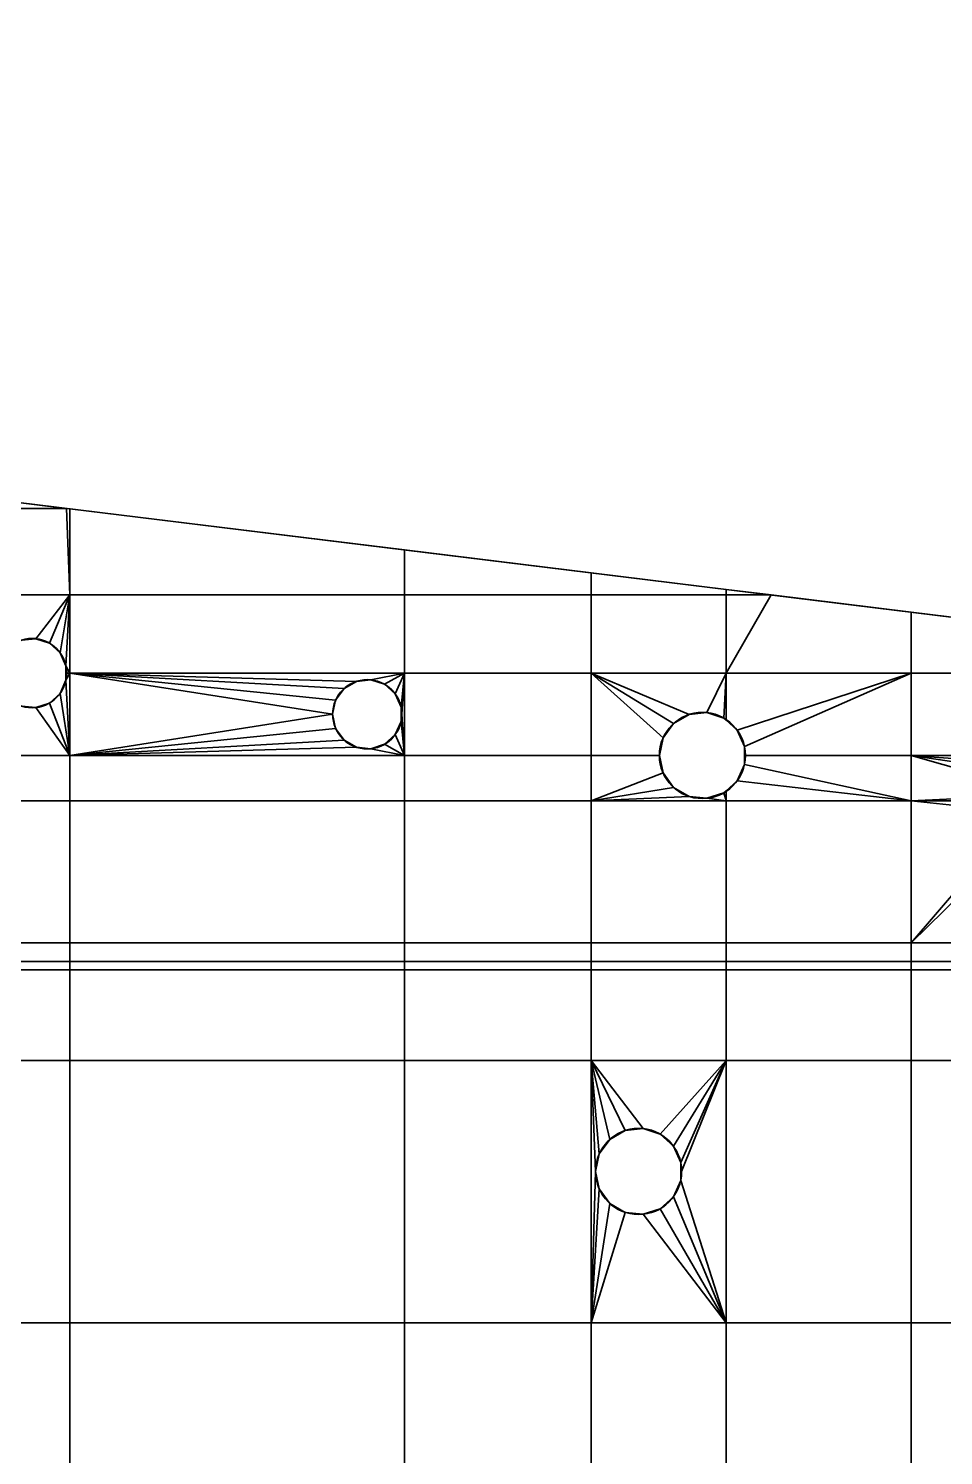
# Model space of a CAD drawing. Header units: millimetres. Extents: x 0 to 430, y 0 to 190.
# Drawn here: x 230.6 to 284.8, y 105.4 to 189.8 of the extents above; entities that cross this region are included whole.
import ezdxf

# ---------------------------------------------------------------- set-up
doc = ezdxf.new("R2010")
doc.units = ezdxf.units.MM
doc.layers.add('1', color=7, linetype='Continuous', true_color=0xffffff)

# ---------------------------------------------------------------- blocks, each defined once
blk = doc.blocks.new('UG_SURFACE_001')
at = {"layer": '1', "color": 252, "linetype": 'Continuous', "lineweight": 35}
for points in [[(213.178769, 163.824946, 3.5), (213.178769, 161.41355, 3.5), (232.817933, 161.41355, 3.5)], [(232.817933, 161.41355, 1.5), (213.178769, 161.41355, 1.5), (213.178769, 163.824946, 1.5)], [(213.178769, 163.824946, 3.5), (232.817933, 161.41355, 3.5), (232.817933, 161.41355, 1.5), (213.178769, 163.824946, 1.5)], [(232.817933, 161.41355, 3.5), (213.178769, 161.41355, 3.5), (213.178769, 156.288326, 3.5), (233.008415, 156.288326, 3.5)], [(233.008415, 156.288326, 1.5), (213.178769, 156.288326, 1.5), (213.178769, 161.41355, 1.5), (232.817933, 161.41355, 1.5)], [(233.008415, 156.288326, 3.5), (233.008415, 161.39017, 3.5), (232.817933, 161.41355, 3.5)], [(232.817933, 161.41355, 1.5), (233.008415, 161.39017, 1.5), (233.008415, 156.288326, 1.5)], [(232.817933, 161.41355, 3.5), (233.008415, 161.39017, 3.5), (233.008415, 161.39017, 1.5), (232.817933, 161.41355, 1.5)], [(233.008415, 161.39017, 3.5), (233.008415, 156.288326, 3.5), (252.838045, 156.288326, 3.5), (252.838045, 158.955395, 3.5)], [(252.838045, 158.955395, 1.5), (252.838045, 156.288326, 1.5), (233.008415, 156.288326, 1.5), (233.008415, 161.39017, 1.5)], [(233.008415, 161.39017, 3.5), (252.838045, 158.955395, 3.5), (252.838045, 158.955395, 1.5), (233.008415, 161.39017, 1.5)], [(252.838045, 158.955395, 3.5), (252.838045, 156.288326, 3.5), (263.885587, 156.288326, 3.5), (263.885587, 157.598928, 3.5)], [(263.885587, 157.598928, 1.5), (263.885587, 156.288326, 1.5), (252.838045, 156.288326, 1.5), (252.838045, 158.955395, 1.5)], [(252.838045, 158.955395, 3.5), (263.885587, 157.598928, 3.5), (263.885587, 157.598928, 1.5), (252.838045, 158.955395, 1.5)], [(263.885587, 157.598928, 3.5), (263.885587, 156.288326, 3.5), (271.880835, 156.288326, 3.5), (271.880835, 156.617224, 3.5)], [(271.880835, 156.617224, 1.5), (271.880835, 156.288326, 1.5), (263.885587, 156.288326, 1.5), (263.885587, 157.598928, 1.5)], [(263.885587, 157.598928, 3.5), (271.880835, 156.617224, 3.5), (271.880835, 156.617224, 1.5), (263.885587, 157.598928, 1.5)], [(230.14468, 153.613672, 3.5), (230.992451, 153.702781, 3.5), (233.008415, 156.288326, 3.5), (213.178769, 156.288326, 3.5)], [(213.178769, 156.288326, 1.5), (233.008415, 156.288326, 1.5), (230.992451, 153.702781, 1.5), (230.14468, 153.613672, 1.5)], [(233.008415, 156.288326, 3.5), (230.992451, 153.702781, 3.5), (231.803164, 153.439358, 3.5)], [(231.803164, 153.439358, 1.5), (230.992451, 153.702781, 1.5), (233.008415, 156.288326, 1.5)], [(231.803164, 153.439358, 3.5), (232.436642, 152.868971, 3.5), (233.008415, 156.288326, 3.5)], [(233.008415, 156.288326, 1.5), (232.436642, 152.868971, 1.5), (231.803164, 153.439358, 1.5)], [(233.008415, 151.664004, 3.5), (233.008415, 156.288326, 3.5), (232.436642, 152.868971, 3.5), (232.783362, 152.090222, 3.5)], [(232.783362, 152.090222, 1.5), (232.436642, 152.868971, 1.5), (233.008415, 156.288326, 1.5)], [(233.008415, 156.288326, 1.5), (233.008415, 151.664004, 1.5), (232.828155, 151.664004, 1.5), (232.783362, 152.090222, 1.5)], [(252.838045, 156.288326, 3.5), (233.008415, 156.288326, 3.5), (233.008415, 151.664004, 3.5), (252.838045, 151.664004, 3.5)], [(252.838045, 151.664004, 1.5), (233.008415, 151.664004, 1.5), (233.008415, 156.288326, 1.5), (252.838045, 156.288326, 1.5)], [(263.885587, 156.288326, 3.5), (252.838045, 156.288326, 3.5), (252.838045, 151.664004, 3.5), (263.885587, 151.664004, 3.5)], [(263.885587, 151.664004, 1.5), (252.838045, 151.664004, 1.5), (252.838045, 156.288326, 1.5), (263.885587, 156.288326, 1.5)], [(271.880835, 156.288326, 3.5), (263.885587, 156.288326, 3.5), (263.885587, 151.664004, 3.5), (271.880835, 151.664004, 3.5)], [(271.880835, 151.664004, 1.5), (263.885587, 151.664004, 1.5), (263.885587, 156.288326, 1.5), (271.880835, 156.288326, 1.5)], [(271.880835, 156.617224, 3.5), (271.880835, 156.288326, 3.5), (274.559557, 156.288326, 3.5)], [(274.559557, 156.288326, 1.5), (271.880835, 156.288326, 1.5), (271.880835, 156.617224, 1.5)], [(271.880835, 156.617224, 3.5), (274.559557, 156.288326, 3.5), (274.559557, 156.288326, 1.5), (271.880835, 156.617224, 1.5)], [(271.880835, 151.664004, 3.5), (282.843173, 151.664004, 3.5), (282.843173, 155.271232, 3.5), (274.559557, 156.288326, 3.5)], [(274.559557, 156.288326, 3.5), (271.880835, 156.288326, 3.5), (271.880835, 151.664004, 3.5)], [(271.880835, 151.664004, 1.5), (271.880835, 156.288326, 1.5), (274.559557, 156.288326, 1.5)], [(274.559557, 156.288326, 1.5), (282.843173, 155.271232, 1.5), (282.843173, 151.664004, 1.5), (271.880835, 151.664004, 1.5)], [(274.559557, 156.288326, 3.5), (282.843173, 155.271232, 3.5), (282.843173, 155.271232, 1.5), (274.559557, 156.288326, 1.5)], [(282.843173, 155.271232, 3.5), (282.843173, 151.664004, 3.5), (292.497337, 151.664004, 3.5), (292.497337, 154.085845, 3.5)], [(292.497337, 154.085845, 1.5), (292.497337, 151.664004, 1.5), (282.843173, 151.664004, 1.5), (282.843173, 155.271232, 1.5)], [(282.843173, 155.271232, 3.5), (292.497337, 154.085845, 3.5), (292.497337, 154.085845, 1.5), (282.843173, 155.271232, 1.5)], [(230.992451, 153.702781, 1.5), (230.992451, 153.702781, 3.5), (230.14468, 153.613672, 3.5), (230.14468, 153.613672, 1.5)], [(231.803164, 153.439358, 1.5), (231.803164, 153.439358, 3.5), (230.992451, 153.702781, 3.5), (230.992451, 153.702781, 1.5)], [(232.436642, 152.868971, 1.5), (232.436642, 152.868971, 3.5), (231.803164, 153.439358, 3.5), (231.803164, 153.439358, 1.5)], [(232.783362, 152.090222, 1.5), (232.783362, 152.090222, 3.5), (232.436642, 152.868971, 3.5), (232.436642, 152.868971, 1.5)], [(232.783362, 152.090222, 3.5), (232.783362, 151.664004, 3.5), (233.008415, 151.664004, 3.5)], [(232.828155, 151.664004, 1.5), (232.783362, 151.664004, 3.5), (232.783362, 152.090222, 3.5)], [(232.783362, 152.090222, 3.5), (232.783362, 152.090222, 1.5), (232.828155, 151.664004, 1.5)], [(232.783362, 151.237786, 3.5), (232.436642, 150.459051, 3.5), (233.008415, 146.789238, 3.5), (233.008415, 151.664004, 3.5)], [(233.008415, 146.789238, 1.5), (232.436642, 150.459051, 1.5), (232.783362, 151.237786, 1.5)], [(232.436642, 150.459051, 1.5), (232.436642, 150.459051, 3.5), (232.783362, 151.237786, 3.5), (232.783362, 151.237786, 1.5)], [(233.008415, 151.664004, 3.5), (232.783362, 151.664004, 3.5), (232.783362, 151.237786, 3.5)], [(232.783362, 151.237786, 1.5), (232.828155, 151.664004, 1.5), (233.008415, 151.664004, 1.5), (233.008415, 146.789238, 1.5)], [(232.828155, 151.664004, 1.5), (232.783362, 151.237786, 1.5), (232.783362, 151.237786, 3.5)], [(232.783362, 151.237786, 3.5), (232.783362, 151.664004, 3.5), (232.828155, 151.664004, 1.5)], [(233.008415, 151.664004, 3.5), (249.257371, 150.750071, 3.5), (249.995604, 151.176289, 3.5)], [(233.008415, 151.664004, 3.5), (248.756319, 150.06043, 3.5), (249.257371, 150.750071, 3.5)], [(248.579085, 149.226621, 3.5), (248.756319, 150.06043, 3.5), (233.008415, 151.664004, 3.5), (233.008415, 146.789238, 3.5)], [(249.995604, 151.176289, 3.5), (250.843376, 151.265383, 3.5), (252.838045, 151.664004, 3.5), (233.008415, 151.664004, 3.5)], [(233.008415, 151.664004, 1.5), (252.838045, 151.664004, 1.5), (250.843376, 151.265383, 1.5), (249.995604, 151.176289, 1.5)], [(249.995604, 151.176289, 1.5), (249.257371, 150.750071, 1.5), (233.008415, 151.664004, 1.5)], [(249.257371, 150.750071, 1.5), (248.756319, 150.06043, 1.5), (233.008415, 151.664004, 1.5)], [(233.008415, 146.789238, 1.5), (233.008415, 151.664004, 1.5), (248.579085, 149.226621, 1.5), (248.756319, 148.392811, 1.5)], [(248.756319, 150.06043, 1.5), (248.579085, 149.226621, 1.5), (233.008415, 151.664004, 1.5)], [(250.843376, 151.265383, 1.5), (250.843376, 151.265383, 3.5), (249.995604, 151.176289, 3.5), (249.995604, 151.176289, 1.5)], [(252.838045, 151.664004, 3.5), (250.843376, 151.265383, 3.5), (251.654088, 151.001975, 3.5)], [(251.654088, 151.001975, 1.5), (250.843376, 151.265383, 1.5), (252.838045, 151.664004, 1.5)], [(251.654088, 151.001975, 1.5), (251.654088, 151.001975, 3.5), (250.843376, 151.265383, 3.5), (250.843376, 151.265383, 1.5)], [(251.654088, 151.001975, 3.5), (252.287567, 150.431573, 3.5), (252.838045, 151.664004, 3.5)], [(252.838045, 151.664004, 1.5), (252.287567, 150.431573, 1.5), (251.654088, 151.001975, 1.5)], [(252.287567, 150.431573, 3.5), (252.634287, 149.652839, 3.5), (252.838045, 151.664004, 3.5)], [(252.634287, 149.652839, 1.5), (252.287567, 150.431573, 1.5), (252.838045, 151.664004, 1.5)], [(252.838045, 146.789238, 3.5), (252.838045, 151.664004, 3.5), (252.634287, 149.652839, 3.5), (252.634287, 148.800403, 3.5)], [(252.67908, 149.226621, 1.5), (252.634287, 149.652839, 1.5), (252.838045, 151.664004, 1.5)], [(252.67908, 149.226621, 1.5), (252.838045, 151.664004, 1.5), (252.838045, 146.789238, 1.5)], [(263.885587, 151.664004, 3.5), (252.838045, 151.664004, 3.5), (252.838045, 146.789238, 3.5), (263.885587, 146.789238, 3.5)], [(263.885587, 146.789238, 1.5), (252.838045, 146.789238, 1.5), (252.838045, 151.664004, 1.5), (263.885587, 151.664004, 1.5)], [(263.885587, 151.664004, 3.5), (268.150479, 147.826403, 3.5), (268.773735, 148.684248, 3.5)], [(271.880835, 151.664004, 3.5), (263.885587, 151.664004, 3.5), (269.692004, 149.214432, 3.5), (270.746559, 149.325266, 3.5)], [(263.885587, 151.664004, 3.5), (263.885587, 146.789238, 3.5), (267.930001, 146.789238, 3.5), (268.150479, 147.826403, 3.5)], [(268.773735, 148.684248, 3.5), (269.692004, 149.214432, 3.5), (263.885587, 151.664004, 3.5)], [(263.885587, 151.664004, 1.5), (269.692004, 149.214432, 1.5), (268.773735, 148.684248, 1.5)], [(268.773735, 148.684248, 1.5), (268.150479, 147.826403, 1.5), (263.885587, 151.664004, 1.5)], [(270.746559, 149.325266, 1.5), (269.692004, 149.214432, 1.5), (263.885587, 151.664004, 1.5), (271.880835, 151.664004, 1.5)], [(268.150479, 147.826403, 1.5), (267.930001, 146.789238, 1.5), (263.885587, 146.789238, 1.5), (263.885587, 151.664004, 1.5)], [(270.746559, 149.325266, 3.5), (271.75501, 148.99759, 3.5), (271.880835, 151.664004, 3.5)], [(271.880835, 151.664004, 1.5), (271.75501, 148.99759, 1.5), (270.746559, 149.325266, 1.5)], [(271.75501, 148.99759, 3.5), (271.880835, 148.884296, 3.5), (271.880835, 151.664004, 3.5)], [(271.880835, 151.664004, 1.5), (271.880835, 148.884296, 1.5), (271.75501, 148.99759, 1.5)], [(282.843173, 151.664004, 3.5), (271.880835, 151.664004, 3.5), (271.880835, 148.884296, 3.5), (272.543013, 148.288086, 3.5)], [(272.543013, 148.288086, 1.5), (271.880835, 148.884296, 1.5), (271.880835, 151.664004, 1.5), (282.843173, 151.664004, 1.5)], [(272.543013, 148.288086, 3.5), (272.974283, 147.319406, 3.5), (282.843173, 151.664004, 3.5)], [(272.974283, 147.319406, 1.5), (272.543013, 148.288086, 1.5), (282.843173, 151.664004, 1.5)], [(272.974283, 147.319406, 3.5), (272.974283, 146.789238, 3.5), (282.843173, 146.789238, 3.5), (282.843173, 151.664004, 3.5)], [(282.843173, 151.664004, 1.5), (282.843173, 146.789238, 1.5), (273.030013, 146.789238, 1.5), (272.974283, 147.319406, 1.5)], [(292.497337, 151.664004, 3.5), (282.843173, 151.664004, 3.5), (282.843173, 146.789238, 3.5), (292.497337, 146.789238, 3.5)], [(292.497337, 146.789238, 1.5), (282.843173, 146.789238, 1.5), (282.843173, 151.664004, 1.5), (292.497337, 151.664004, 1.5)], [(233.008415, 146.789238, 3.5), (232.436642, 150.459051, 3.5), (231.803164, 149.88865, 3.5)], [(231.803164, 149.88865, 1.5), (232.436642, 150.459051, 1.5), (233.008415, 146.789238, 1.5)], [(231.803164, 149.88865, 1.5), (231.803164, 149.88865, 3.5), (232.436642, 150.459051, 3.5), (232.436642, 150.459051, 1.5)], [(249.257371, 150.750071, 1.5), (249.257371, 150.750071, 3.5), (248.756319, 150.06043, 3.5), (248.756319, 150.06043, 1.5)], [(249.995604, 151.176289, 1.5), (249.995604, 151.176289, 3.5), (249.257371, 150.750071, 3.5), (249.257371, 150.750071, 1.5)], [(252.287567, 150.431573, 1.5), (252.287567, 150.431573, 3.5), (251.654088, 151.001975, 3.5), (251.654088, 151.001975, 1.5)], [(252.634287, 149.652839, 1.5), (252.634287, 149.652839, 3.5), (252.287567, 150.431573, 3.5), (252.287567, 150.431573, 1.5)], [(213.178769, 146.789238, 3.5), (233.008415, 146.789238, 3.5), (230.992451, 149.625242, 3.5), (230.14468, 149.714336, 3.5)], [(230.14468, 149.714336, 1.5), (230.992451, 149.625242, 1.5), (233.008415, 146.789238, 1.5), (213.178769, 146.789238, 1.5)], [(230.14468, 149.714336, 1.5), (230.14468, 149.714336, 3.5), (230.992451, 149.625242, 3.5), (230.992451, 149.625242, 1.5)], [(231.803164, 149.88865, 3.5), (230.992451, 149.625242, 3.5), (233.008415, 146.789238, 3.5)], [(233.008415, 146.789238, 1.5), (230.992451, 149.625242, 1.5), (231.803164, 149.88865, 1.5)], [(230.992451, 149.625242, 1.5), (230.992451, 149.625242, 3.5), (231.803164, 149.88865, 3.5), (231.803164, 149.88865, 1.5)], [(248.756319, 150.06043, 1.5), (248.756319, 150.06043, 3.5), (248.579085, 149.226621, 3.5), (248.579085, 149.226621, 1.5)], [(252.634287, 149.652839, 3.5), (252.634287, 149.652839, 1.5), (252.67908, 149.226621, 1.5)], [(252.67908, 149.226621, 1.5), (252.634287, 148.800403, 3.5), (252.634287, 149.652839, 3.5)], [(233.008415, 146.789238, 3.5), (248.756319, 148.392811, 3.5), (248.579085, 149.226621, 3.5)], [(248.579085, 149.226621, 1.5), (248.579085, 149.226621, 3.5), (248.756319, 148.392811, 3.5), (248.756319, 148.392811, 1.5)], [(252.838045, 146.789238, 3.5), (252.634287, 148.800403, 3.5), (252.287567, 148.021653, 3.5)], [(252.838045, 146.789238, 1.5), (252.287567, 148.021653, 1.5), (252.634287, 148.800403, 1.5)], [(252.287567, 148.021653, 1.5), (252.287567, 148.021653, 3.5), (252.634287, 148.800403, 3.5), (252.634287, 148.800403, 1.5)], [(252.838045, 146.789238, 1.5), (252.634287, 148.800403, 1.5), (252.67908, 149.226621, 1.5)], [(252.67908, 149.226621, 1.5), (252.634287, 148.800403, 1.5), (252.634287, 148.800403, 3.5)], [(268.773735, 148.684248, 1.5), (268.773735, 148.684248, 3.5), (268.150479, 147.826403, 3.5), (268.150479, 147.826403, 1.5)], [(269.692004, 149.214432, 1.5), (269.692004, 149.214432, 3.5), (268.773735, 148.684248, 3.5), (268.773735, 148.684248, 1.5)], [(270.746559, 149.325266, 1.5), (270.746559, 149.325266, 3.5), (269.692004, 149.214432, 3.5), (269.692004, 149.214432, 1.5)], [(271.75501, 148.99759, 1.5), (271.75501, 148.99759, 3.5), (270.746559, 149.325266, 3.5), (270.746559, 149.325266, 1.5)], [(271.880835, 148.884296, 3.5), (271.75501, 148.99759, 3.5), (271.75501, 148.99759, 1.5), (271.880835, 148.884296, 1.5)], [(271.880835, 148.884296, 1.5), (272.543013, 148.288086, 1.5), (272.543013, 148.288086, 3.5), (271.880835, 148.884296, 3.5)], [(249.257371, 147.703171, 3.5), (248.756319, 148.392811, 3.5), (233.008415, 146.789238, 3.5)], [(233.008415, 146.789238, 1.5), (248.756319, 148.392811, 1.5), (249.257371, 147.703171, 1.5)], [(248.756319, 148.392811, 1.5), (248.756319, 148.392811, 3.5), (249.257371, 147.703171, 3.5), (249.257371, 147.703171, 1.5)], [(252.838045, 146.789238, 3.5), (252.287567, 148.021653, 3.5), (251.654088, 147.451267, 3.5)], [(251.654088, 147.451267, 1.5), (252.287567, 148.021653, 1.5), (252.838045, 146.789238, 1.5)], [(251.654088, 147.451267, 1.5), (251.654088, 147.451267, 3.5), (252.287567, 148.021653, 3.5), (252.287567, 148.021653, 1.5)], [(268.150479, 147.826403, 1.5), (268.150479, 147.826403, 3.5), (267.930001, 146.789238, 3.5), (267.930001, 146.789238, 1.5)], [(272.974283, 147.319406, 1.5), (272.974283, 147.319406, 3.5), (272.543013, 148.288086, 3.5), (272.543013, 148.288086, 1.5)], [(249.995604, 147.276953, 3.5), (249.257371, 147.703171, 3.5), (233.008415, 146.789238, 3.5)], [(233.008415, 146.789238, 1.5), (249.257371, 147.703171, 1.5), (249.995604, 147.276953, 1.5)], [(233.008415, 146.789238, 3.5), (252.838045, 146.789238, 3.5), (250.843376, 147.187844, 3.5), (249.995604, 147.276953, 3.5)], [(249.995604, 147.276953, 1.5), (250.843376, 147.187844, 1.5), (252.838045, 146.789238, 1.5), (233.008415, 146.789238, 1.5)], [(249.257371, 147.703171, 1.5), (249.257371, 147.703171, 3.5), (249.995604, 147.276953, 3.5), (249.995604, 147.276953, 1.5)], [(249.995604, 147.276953, 1.5), (249.995604, 147.276953, 3.5), (250.843376, 147.187844, 3.5), (250.843376, 147.187844, 1.5)], [(251.654088, 147.451267, 3.5), (250.843376, 147.187844, 3.5), (252.838045, 146.789238, 3.5)], [(252.838045, 146.789238, 1.5), (250.843376, 147.187844, 1.5), (251.654088, 147.451267, 1.5)], [(250.843376, 147.187844, 1.5), (250.843376, 147.187844, 3.5), (251.654088, 147.451267, 3.5), (251.654088, 147.451267, 1.5)], [(273.030013, 146.789238, 1.5), (272.974283, 146.789238, 3.5), (272.974283, 147.319406, 3.5)], [(272.974283, 147.319406, 3.5), (272.974283, 147.319406, 1.5), (273.030013, 146.789238, 1.5)], [(233.008415, 146.789238, 3.5), (213.178769, 146.789238, 3.5), (213.178769, 144.101843, 3.5), (233.008415, 144.101843, 3.5)], [(233.008415, 144.101843, 1.5), (213.178769, 144.101843, 1.5), (213.178769, 146.789238, 1.5), (233.008415, 146.789238, 1.5)], [(252.838045, 146.789238, 3.5), (233.008415, 146.789238, 3.5), (233.008415, 144.101843, 3.5), (252.838045, 144.101843, 3.5)], [(252.838045, 144.101843, 1.5), (233.008415, 144.101843, 1.5), (233.008415, 146.789238, 1.5), (252.838045, 146.789238, 1.5)], [(263.885587, 146.789238, 3.5), (252.838045, 146.789238, 3.5), (252.838045, 144.101843, 3.5), (263.885587, 144.101843, 3.5)], [(263.885587, 144.101843, 1.5), (252.838045, 144.101843, 1.5), (252.838045, 146.789238, 1.5), (263.885587, 146.789238, 1.5)], [(268.150479, 145.752057, 3.5), (267.930001, 146.789238, 3.5), (263.885587, 146.789238, 3.5), (263.885587, 144.101843, 3.5)], [(263.885587, 144.101843, 1.5), (263.885587, 146.789238, 1.5), (267.930001, 146.789238, 1.5), (268.150479, 145.752057, 1.5)], [(267.930001, 146.789238, 1.5), (267.930001, 146.789238, 3.5), (268.150479, 145.752057, 3.5), (268.150479, 145.752057, 1.5)], [(282.843173, 144.101843, 3.5), (272.974283, 146.259055, 3.5), (272.543013, 145.290375, 3.5)], [(282.843173, 144.101843, 1.5), (272.543013, 145.290375, 1.5), (272.974283, 146.259055, 1.5)], [(272.543013, 145.290375, 1.5), (272.543013, 145.290375, 3.5), (272.974283, 146.259055, 3.5), (272.974283, 146.259055, 1.5)], [(282.843173, 144.101843, 3.5), (282.843173, 146.789238, 3.5), (272.974283, 146.789238, 3.5), (272.974283, 146.259055, 3.5)], [(272.974283, 146.259055, 1.5), (273.030013, 146.789238, 1.5), (282.843173, 146.789238, 1.5), (282.843173, 144.101843, 1.5)], [(273.030013, 146.789238, 1.5), (272.974283, 146.259055, 1.5), (272.974283, 146.259055, 3.5)], [(272.974283, 146.259055, 3.5), (272.974283, 146.789238, 3.5), (273.030013, 146.789238, 1.5)], [(282.843173, 146.789238, 3.5), (288.959205, 145.87529, 3.5), (289.697438, 146.301508, 3.5)], [(282.843173, 146.789238, 3.5), (288.458169, 145.185649, 3.5), (288.959205, 145.87529, 3.5)], [(288.280934, 144.35184, 3.5), (288.458169, 145.185649, 3.5), (282.843173, 146.789238, 3.5), (282.843173, 144.101843, 3.5)], [(289.697438, 146.301508, 3.5), (290.545225, 146.390617, 3.5), (292.497337, 146.789238, 3.5), (282.843173, 146.789238, 3.5)], [(282.843173, 146.789238, 1.5), (292.497337, 146.789238, 1.5), (290.545225, 146.390617, 1.5), (289.697438, 146.301508, 1.5)], [(282.843173, 144.101843, 1.5), (282.843173, 146.789238, 1.5), (288.458169, 145.185649, 1.5), (288.280934, 144.35184, 1.5)], [(289.697438, 146.301508, 1.5), (288.959205, 145.87529, 1.5), (282.843173, 146.789238, 1.5)], [(288.959205, 145.87529, 1.5), (288.458169, 145.185649, 1.5), (282.843173, 146.789238, 1.5)], [(268.773735, 144.894212, 3.5), (268.150479, 145.752057, 3.5), (263.885587, 144.101843, 3.5)], [(263.885587, 144.101843, 1.5), (268.150479, 145.752057, 1.5), (268.773735, 144.894212, 1.5)], [(268.150479, 145.752057, 1.5), (268.150479, 145.752057, 3.5), (268.773735, 144.894212, 3.5), (268.773735, 144.894212, 1.5)], [(272.543013, 145.290375, 3.5), (271.880835, 144.694164, 3.5), (271.880835, 144.101843, 3.5), (282.843173, 144.101843, 3.5)], [(282.843173, 144.101843, 1.5), (271.880835, 144.101843, 1.5), (271.880835, 144.694164, 1.5), (272.543013, 145.290375, 1.5)], [(271.880835, 144.694164, 3.5), (272.543013, 145.290375, 3.5), (272.543013, 145.290375, 1.5), (271.880835, 144.694164, 1.5)], [(263.885587, 144.101843, 3.5), (269.692004, 144.364044, 3.5), (268.773735, 144.894212, 3.5)], [(268.773735, 144.894212, 1.5), (269.692004, 144.364044, 1.5), (263.885587, 144.101843, 1.5)], [(268.773735, 144.894212, 1.5), (268.773735, 144.894212, 3.5), (269.692004, 144.364044, 3.5), (269.692004, 144.364044, 1.5)], [(271.880835, 144.101843, 3.5), (271.75501, 144.580871, 3.5), (270.746559, 144.253194, 3.5)], [(270.746559, 144.253194, 1.5), (271.75501, 144.580871, 1.5), (271.880835, 144.101843, 1.5)], [(270.746559, 144.253194, 1.5), (270.746559, 144.253194, 3.5), (271.75501, 144.580871, 3.5), (271.75501, 144.580871, 1.5)], [(271.880835, 144.101843, 3.5), (271.880835, 144.694164, 3.5), (271.75501, 144.580871, 3.5)], [(271.75501, 144.580871, 1.5), (271.880835, 144.694164, 1.5), (271.880835, 144.101843, 1.5)], [(271.880835, 144.694164, 1.5), (271.75501, 144.580871, 1.5), (271.75501, 144.580871, 3.5), (271.880835, 144.694164, 3.5)], [(233.008415, 144.101843, 3.5), (213.178769, 144.101843, 3.5), (213.178769, 135.707468, 3.5), (233.008415, 135.707468, 3.5)], [(233.008415, 135.707468, 1.5), (213.178769, 135.707468, 1.5), (213.178769, 144.101843, 1.5), (233.008415, 144.101843, 1.5)], [(252.838045, 144.101843, 3.5), (233.008415, 144.101843, 3.5), (233.008415, 135.707468, 3.5), (252.838045, 135.707468, 3.5)], [(252.838045, 135.707468, 1.5), (233.008415, 135.707468, 1.5), (233.008415, 144.101843, 1.5), (252.838045, 144.101843, 1.5)], [(263.885587, 144.101843, 3.5), (252.838045, 144.101843, 3.5), (252.838045, 135.707468, 3.5), (263.885587, 135.707468, 3.5)], [(263.885587, 135.707468, 1.5), (252.838045, 135.707468, 1.5), (252.838045, 144.101843, 1.5), (263.885587, 144.101843, 1.5)], [(270.746559, 144.253194, 3.5), (269.692004, 144.364044, 3.5), (263.885587, 144.101843, 3.5), (271.880835, 144.101843, 3.5)], [(271.880835, 144.101843, 1.5), (263.885587, 144.101843, 1.5), (269.692004, 144.364044, 1.5), (270.746559, 144.253194, 1.5)], [(271.880835, 144.101843, 3.5), (263.885587, 144.101843, 3.5), (263.885587, 135.707468, 3.5), (271.880835, 135.707468, 3.5)], [(271.880835, 135.707468, 1.5), (263.885587, 135.707468, 1.5), (263.885587, 144.101843, 1.5), (271.880835, 144.101843, 1.5)], [(269.692004, 144.364044, 1.5), (269.692004, 144.364044, 3.5), (270.746559, 144.253194, 3.5), (270.746559, 144.253194, 1.5)], [(282.843173, 144.101843, 3.5), (271.880835, 144.101843, 3.5), (271.880835, 135.707468, 3.5), (282.843173, 135.707468, 3.5)], [(282.843173, 135.707468, 1.5), (271.880835, 135.707468, 1.5), (271.880835, 144.101843, 1.5), (282.843173, 144.101843, 1.5)], [(282.843173, 144.101843, 3.5), (288.334072, 144.101843, 3.5), (288.280934, 144.35184, 3.5)], [(288.280934, 144.35184, 1.5), (288.334072, 144.101843, 1.5), (282.843173, 144.101843, 1.5)], [(282.843173, 144.101843, 3.5), (282.843173, 135.707468, 3.5), (288.959205, 142.82839, 3.5), (288.458169, 143.518031, 3.5)], [(288.458169, 143.518031, 3.5), (288.334072, 144.101843, 3.5), (282.843173, 144.101843, 3.5)], [(282.843173, 144.101843, 1.5), (288.334072, 144.101843, 1.5), (288.458169, 143.518031, 1.5)], [(288.458169, 143.518031, 1.5), (288.959205, 142.82839, 1.5), (282.843173, 135.707468, 1.5), (282.843173, 144.101843, 1.5)], [(289.697438, 142.402172, 3.5), (288.959205, 142.82839, 3.5), (282.843173, 135.707468, 3.5)], [(282.843173, 135.707468, 1.5), (288.959205, 142.82839, 1.5), (289.697438, 142.402172, 1.5)], [(282.843173, 135.707468, 3.5), (292.497337, 135.707468, 3.5), (290.545225, 142.313078, 3.5), (289.697438, 142.402172, 3.5)], [(289.697438, 142.402172, 1.5), (290.545225, 142.313078, 1.5), (292.497337, 135.707468, 1.5), (282.843173, 135.707468, 1.5)], [(233.008415, 135.707468, 3.5), (213.178769, 135.707468, 3.5), (213.178769, 134.602293, 3.5), (233.008415, 134.602293, 3.5)], [(233.008415, 134.602293, 1.5), (213.178769, 134.602293, 1.5), (213.178769, 135.707468, 1.5), (233.008415, 135.707468, 1.5)], [(252.838045, 135.707468, 3.5), (233.008415, 135.707468, 3.5), (233.008415, 134.602293, 3.5), (252.838045, 134.602293, 3.5)], [(252.838045, 134.602293, 1.5), (233.008415, 134.602293, 1.5), (233.008415, 135.707468, 1.5), (252.838045, 135.707468, 1.5)], [(263.885587, 135.707468, 3.5), (252.838045, 135.707468, 3.5), (252.838045, 134.602293, 3.5), (263.885587, 134.602293, 3.5)], [(263.885587, 134.602293, 1.5), (252.838045, 134.602293, 1.5), (252.838045, 135.707468, 1.5), (263.885587, 135.707468, 1.5)], [(271.880835, 135.707468, 3.5), (263.885587, 135.707468, 3.5), (263.885587, 134.602293, 3.5), (271.880835, 134.602293, 3.5)], [(271.880835, 134.602293, 1.5), (263.885587, 134.602293, 1.5), (263.885587, 135.707468, 1.5), (271.880835, 135.707468, 1.5)], [(282.843173, 135.707468, 3.5), (271.880835, 135.707468, 3.5), (271.880835, 134.602293, 3.5), (282.843173, 134.602293, 3.5)], [(282.843173, 134.602293, 1.5), (271.880835, 134.602293, 1.5), (271.880835, 135.707468, 1.5), (282.843173, 135.707468, 1.5)], [(292.497337, 135.707468, 3.5), (282.843173, 135.707468, 3.5), (282.843173, 134.602293, 3.5), (292.497337, 134.602293, 3.5)], [(292.497337, 134.602293, 1.5), (282.843173, 134.602293, 1.5), (282.843173, 135.707468, 1.5), (292.497337, 135.707468, 1.5)], [(233.008415, 134.602293, 3.5), (213.178769, 134.602293, 3.5), (213.178769, 134.107456, 3.5), (233.008415, 134.107456, 3.5)], [(233.008415, 134.107456, 1.5), (213.178769, 134.107456, 1.5), (213.178769, 134.602293, 1.5), (233.008415, 134.602293, 1.5)], [(252.838045, 134.602293, 3.5), (233.008415, 134.602293, 3.5), (233.008415, 134.107456, 3.5), (252.838045, 134.107456, 3.5)], [(252.838045, 134.107456, 1.5), (233.008415, 134.107456, 1.5), (233.008415, 134.602293, 1.5), (252.838045, 134.602293, 1.5)], [(263.885587, 134.602293, 3.5), (252.838045, 134.602293, 3.5), (252.838045, 134.107456, 3.5), (263.885587, 134.107456, 3.5)], [(263.885587, 134.107456, 1.5), (252.838045, 134.107456, 1.5), (252.838045, 134.602293, 1.5), (263.885587, 134.602293, 1.5)], [(271.880835, 134.602293, 3.5), (263.885587, 134.602293, 3.5), (263.885587, 134.107456, 3.5), (271.880835, 134.107456, 3.5)], [(271.880835, 134.107456, 1.5), (263.885587, 134.107456, 1.5), (263.885587, 134.602293, 1.5), (271.880835, 134.602293, 1.5)], [(282.843173, 134.602293, 3.5), (271.880835, 134.602293, 3.5), (271.880835, 134.107456, 3.5), (282.843173, 134.107456, 3.5)], [(282.843173, 134.107456, 1.5), (271.880835, 134.107456, 1.5), (271.880835, 134.602293, 1.5), (282.843173, 134.602293, 1.5)], [(292.497337, 134.602293, 3.5), (282.843173, 134.602293, 3.5), (282.843173, 134.107456, 3.5), (292.497337, 134.107456, 3.5)], [(292.497337, 134.107456, 1.5), (282.843173, 134.107456, 1.5), (282.843173, 134.602293, 1.5), (292.497337, 134.602293, 1.5)], [(233.008415, 134.107456, 3.5), (213.178769, 134.107456, 3.5), (213.178769, 128.726453, 3.5), (233.008415, 128.726453, 3.5)], [(233.008415, 128.726453, 1.5), (213.178769, 128.726453, 1.5), (213.178769, 134.107456, 1.5), (233.008415, 134.107456, 1.5)], [(252.838045, 134.107456, 3.5), (233.008415, 134.107456, 3.5), (233.008415, 128.726453, 3.5), (252.838045, 128.726453, 3.5)], [(252.838045, 128.726453, 1.5), (233.008415, 128.726453, 1.5), (233.008415, 134.107456, 1.5), (252.838045, 134.107456, 1.5)], [(263.885587, 134.107456, 3.5), (252.838045, 134.107456, 3.5), (252.838045, 128.726453, 3.5), (263.885587, 128.726453, 3.5)], [(263.885587, 128.726453, 1.5), (252.838045, 128.726453, 1.5), (252.838045, 134.107456, 1.5), (263.885587, 134.107456, 1.5)], [(271.880835, 134.107456, 3.5), (263.885587, 134.107456, 3.5), (263.885587, 128.726453, 3.5), (271.880835, 128.726453, 3.5)], [(271.880835, 128.726453, 1.5), (263.885587, 128.726453, 1.5), (263.885587, 134.107456, 1.5), (271.880835, 134.107456, 1.5)], [(282.843173, 134.107456, 3.5), (271.880835, 134.107456, 3.5), (271.880835, 128.726453, 3.5), (282.843173, 128.726453, 3.5)], [(282.843173, 128.726453, 1.5), (271.880835, 128.726453, 1.5), (271.880835, 134.107456, 1.5), (282.843173, 134.107456, 1.5)], [(292.497337, 134.107456, 3.5), (282.843173, 134.107456, 3.5), (282.843173, 128.726453, 3.5), (292.497337, 128.726453, 3.5)], [(292.497337, 128.726453, 1.5), (282.843173, 128.726453, 1.5), (282.843173, 134.107456, 1.5), (292.497337, 134.107456, 1.5)], [(233.008415, 128.726453, 3.5), (213.178769, 128.726453, 3.5), (213.178769, 113.211535, 3.5), (233.008415, 113.211535, 3.5)], [(233.008415, 113.211535, 1.5), (213.178769, 113.211535, 1.5), (213.178769, 128.726453, 1.5), (233.008415, 128.726453, 1.5)], [(252.838045, 128.726453, 3.5), (233.008415, 128.726453, 3.5), (233.008415, 113.211535, 3.5), (252.838045, 113.211535, 3.5)], [(252.838045, 113.211535, 1.5), (233.008415, 113.211535, 1.5), (233.008415, 128.726453, 1.5), (252.838045, 128.726453, 1.5)], [(263.885587, 128.726453, 3.5), (252.838045, 128.726453, 3.5), (252.838045, 113.211535, 3.5), (263.885587, 113.211535, 3.5)], [(263.885587, 113.211535, 1.5), (252.838045, 113.211535, 1.5), (252.838045, 128.726453, 1.5), (263.885587, 128.726453, 1.5)], [(271.880835, 128.726453, 3.5), (263.885587, 128.726453, 3.5), (266.965806, 124.70381, 3.5), (267.974257, 124.376141, 3.5)], [(263.885587, 128.726453, 3.5), (264.149278, 122.167781, 3.5), (264.369726, 123.204954, 3.5)], [(263.885587, 128.726453, 3.5), (265.911281, 124.592975, 3.5), (266.965806, 124.70381, 3.5)], [(264.369726, 123.204954, 3.5), (264.992982, 124.062799, 3.5), (263.885587, 128.726453, 3.5)], [(264.992982, 124.062799, 3.5), (265.911281, 124.592975, 3.5), (263.885587, 128.726453, 3.5)], [(264.149278, 122.167781, 3.5), (263.885587, 128.726453, 3.5), (263.885587, 113.211535, 3.5)], [(263.885587, 128.726453, 1.5), (264.992982, 124.062799, 1.5), (264.369726, 123.204954, 1.5)], [(267.974257, 124.376141, 1.5), (266.965806, 124.70381, 1.5), (263.885587, 128.726453, 1.5), (271.880835, 128.726453, 1.5)], [(263.885587, 113.211535, 1.5), (263.885587, 128.726453, 1.5), (264.149278, 122.167781, 1.5)], [(263.885587, 128.726453, 1.5), (265.911281, 124.592975, 1.5), (264.992982, 124.062799, 1.5)], [(266.965806, 124.70381, 1.5), (265.911281, 124.592975, 1.5), (263.885587, 128.726453, 1.5)], [(264.369726, 123.204954, 1.5), (264.149278, 122.167781, 1.5), (263.885587, 128.726453, 1.5)], [(267.974257, 124.376141, 3.5), (268.762261, 123.666629, 3.5), (271.880835, 128.726453, 3.5)], [(271.880835, 128.726453, 1.5), (268.762261, 123.666629, 1.5), (267.974257, 124.376141, 1.5)], [(268.762261, 123.666629, 3.5), (269.19353, 122.697949, 3.5), (271.880835, 128.726453, 3.5)], [(269.19353, 122.697949, 1.5), (268.762261, 123.666629, 1.5), (271.880835, 128.726453, 1.5)], [(271.880835, 113.211535, 3.5), (271.880835, 128.726453, 3.5), (269.19353, 122.697949, 3.5), (269.19353, 121.637605, 3.5)], [(271.880835, 128.726453, 1.5), (271.880835, 113.211535, 1.5), (269.19353, 121.637605, 1.5), (269.24926, 122.167781, 1.5)], [(269.24926, 122.167781, 1.5), (269.19353, 122.697949, 1.5), (271.880835, 128.726453, 1.5)], [(282.843173, 128.726453, 3.5), (271.880835, 128.726453, 3.5), (271.880835, 113.211535, 3.5), (282.843173, 113.211535, 3.5)], [(282.843173, 113.211535, 1.5), (271.880835, 113.211535, 1.5), (271.880835, 128.726453, 1.5), (282.843173, 128.726453, 1.5)], [(292.497337, 128.726453, 3.5), (282.843173, 128.726453, 3.5), (282.843173, 113.211535, 3.5), (292.497337, 113.211535, 3.5)], [(292.497337, 113.211535, 1.5), (282.843173, 113.211535, 1.5), (282.843173, 128.726453, 1.5), (292.497337, 128.726453, 1.5)], [(265.911281, 124.592975, 1.5), (265.911281, 124.592975, 3.5), (264.992982, 124.062799, 3.5), (264.992982, 124.062799, 1.5)], [(266.965806, 124.70381, 1.5), (266.965806, 124.70381, 3.5), (265.911281, 124.592975, 3.5), (265.911281, 124.592975, 1.5)], [(267.974257, 124.376141, 1.5), (267.974257, 124.376141, 3.5), (266.965806, 124.70381, 3.5), (266.965806, 124.70381, 1.5)], [(268.762261, 123.666629, 1.5), (268.762261, 123.666629, 3.5), (267.974257, 124.376141, 3.5), (267.974257, 124.376141, 1.5)], [(264.992982, 124.062799, 1.5), (264.992982, 124.062799, 3.5), (264.369726, 123.204954, 3.5), (264.369726, 123.204954, 1.5)], [(269.19353, 122.697949, 1.5), (269.19353, 122.697949, 3.5), (268.762261, 123.666629, 3.5), (268.762261, 123.666629, 1.5)], [(264.369726, 123.204954, 1.5), (264.369726, 123.204954, 3.5), (264.149278, 122.167781, 3.5), (264.149278, 122.167781, 1.5)], [(269.19353, 122.697949, 3.5), (269.19353, 122.697949, 1.5), (269.24926, 122.167781, 1.5)], [(269.24926, 122.167781, 1.5), (269.19353, 121.637605, 3.5), (269.19353, 122.697949, 3.5)], [(263.885587, 113.211535, 3.5), (264.369726, 121.130601, 3.5), (264.149278, 122.167781, 3.5)], [(264.149278, 122.167781, 1.5), (264.369726, 121.130601, 1.5), (263.885587, 113.211535, 1.5)], [(264.149278, 122.167781, 1.5), (264.149278, 122.167781, 3.5), (264.369726, 121.130601, 3.5), (264.369726, 121.130601, 1.5)], [(269.19353, 121.637605, 3.5), (268.762261, 120.668925, 3.5), (271.880835, 113.211535, 3.5)], [(271.880835, 113.211535, 1.5), (268.762261, 120.668925, 1.5), (269.19353, 121.637605, 1.5)], [(268.762261, 120.668925, 1.5), (268.762261, 120.668925, 3.5), (269.19353, 121.637605, 3.5), (269.19353, 121.637605, 1.5)], [(269.24926, 122.167781, 1.5), (269.19353, 121.637605, 1.5), (269.19353, 121.637605, 3.5)], [(263.885587, 113.211535, 3.5), (264.992982, 120.272756, 3.5), (264.369726, 121.130601, 3.5)], [(264.369726, 121.130601, 1.5), (264.992982, 120.272756, 1.5), (263.885587, 113.211535, 1.5)], [(264.369726, 121.130601, 1.5), (264.369726, 121.130601, 3.5), (264.992982, 120.272756, 3.5), (264.992982, 120.272756, 1.5)], [(263.885587, 113.211535, 3.5), (265.911281, 119.74258, 3.5), (264.992982, 120.272756, 3.5)], [(264.992982, 120.272756, 1.5), (265.911281, 119.74258, 1.5), (263.885587, 113.211535, 1.5)], [(264.992982, 120.272756, 1.5), (264.992982, 120.272756, 3.5), (265.911281, 119.74258, 3.5), (265.911281, 119.74258, 1.5)], [(267.974257, 119.959414, 3.5), (266.965806, 119.631745, 3.5), (271.880835, 113.211535, 3.5)], [(271.880835, 113.211535, 1.5), (266.965806, 119.631745, 1.5), (267.974257, 119.959414, 1.5)], [(266.965806, 119.631745, 1.5), (266.965806, 119.631745, 3.5), (267.974257, 119.959414, 3.5), (267.974257, 119.959414, 1.5)], [(271.880835, 113.211535, 3.5), (268.762261, 120.668925, 3.5), (267.974257, 119.959414, 3.5)], [(267.974257, 119.959414, 1.5), (268.762261, 120.668925, 1.5), (271.880835, 113.211535, 1.5)], [(267.974257, 119.959414, 1.5), (267.974257, 119.959414, 3.5), (268.762261, 120.668925, 3.5), (268.762261, 120.668925, 1.5)], [(266.965806, 119.631745, 3.5), (265.911281, 119.74258, 3.5), (263.885587, 113.211535, 3.5), (271.880835, 113.211535, 3.5)], [(271.880835, 113.211535, 1.5), (263.885587, 113.211535, 1.5), (265.911281, 119.74258, 1.5), (266.965806, 119.631745, 1.5)], [(265.911281, 119.74258, 1.5), (265.911281, 119.74258, 3.5), (266.965806, 119.631745, 3.5), (266.965806, 119.631745, 1.5)], [(233.008415, 113.211535, 3.5), (213.178769, 113.211535, 3.5), (213.178769, 103.461534, 3.5), (233.008415, 103.461534, 3.5)], [(233.008415, 103.461534, 1.5), (213.178769, 103.461534, 1.5), (213.178769, 113.211535, 1.5), (233.008415, 113.211535, 1.5)], [(252.838045, 113.211535, 3.5), (233.008415, 113.211535, 3.5), (233.008415, 103.461534, 3.5), (252.838045, 103.461534, 3.5)], [(252.838045, 103.461534, 1.5), (233.008415, 103.461534, 1.5), (233.008415, 113.211535, 1.5), (252.838045, 113.211535, 1.5)], [(263.885587, 113.211535, 3.5), (252.838045, 113.211535, 3.5), (252.838045, 103.461534, 3.5), (263.885587, 103.461534, 3.5)], [(263.885587, 103.461534, 1.5), (252.838045, 103.461534, 1.5), (252.838045, 113.211535, 1.5), (263.885587, 113.211535, 1.5)], [(271.880835, 113.211535, 3.5), (263.885587, 113.211535, 3.5), (263.885587, 103.461534, 3.5), (271.880835, 103.461534, 3.5)], [(271.880835, 103.461534, 1.5), (263.885587, 103.461534, 1.5), (263.885587, 113.211535, 1.5), (271.880835, 113.211535, 1.5)], [(282.843173, 113.211535, 3.5), (271.880835, 113.211535, 3.5), (271.880835, 103.461534, 3.5), (282.843173, 103.461534, 3.5)], [(282.843173, 103.461534, 1.5), (271.880835, 103.461534, 1.5), (271.880835, 113.211535, 1.5), (282.843173, 113.211535, 1.5)], [(292.497337, 113.211535, 3.5), (282.843173, 113.211535, 3.5), (282.843173, 103.461534, 3.5), (292.497337, 103.461534, 3.5)], [(292.497337, 103.461534, 1.5), (282.843173, 103.461534, 1.5), (282.843173, 113.211535, 1.5), (292.497337, 113.211535, 1.5)]]:
    blk.add_3dface(points, dxfattribs=at)

msp = doc.modelspace()

# ---------------------------------------------------------------- linework, layer by layer
at = {"layer": '1', "color": 252, "linetype": 'Continuous', "lineweight": 35}
for p, q in [((430, 137.202639, 1.5), (1.5, 189.815823, 1.5)), ((430, 137.202639, 3.5), (1.5, 189.815823, 3.5))]:
    msp.add_line(p, q, dxfattribs=at)
at = {"layer": '1', "color": 252, "linetype": 'Continuous', "lineweight": 35, "extrusion": (0, 0, -1)}
for centre, radius in [((-230.778161, 151.664005, -3.5), 2.05), ((-250.629084, 149.226618, -3.5), 2.05), ((-270.480007, 146.789231, -3.5), 2.55), ((-266.699268, 122.167778, -3.5), 2.55)]:
    msp.add_circle(centre, radius, dxfattribs=at)
at = {"layer": '1', "color": 252, "linetype": 'Continuous', "lineweight": 35}
for centre, radius in [((230.778161, 151.664005, 1.5), 2.05), ((250.629084, 149.226618, 1.5), 2.05), ((270.480007, 146.789231, 1.5), 2.55), ((266.699268, 122.167778, 1.5), 2.55)]:
    msp.add_circle(centre, radius, dxfattribs=at)

# ---------------------------------------------------------------- block references
msp.add_blockref('UG_SURFACE_001', (0, 0), dxfattribs=at)

doc.saveas('drawing.dxf')
